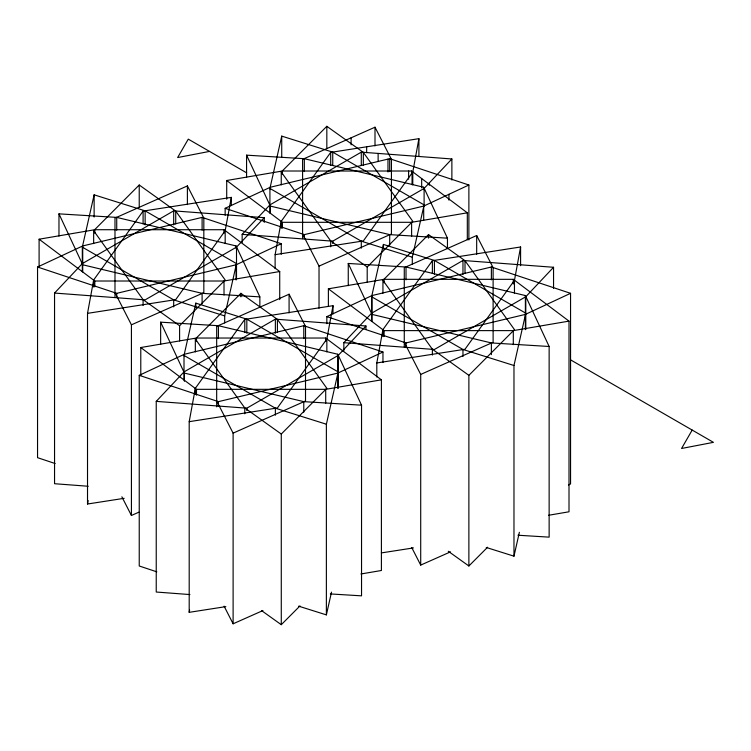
<?xml version="1.0" encoding="UTF-8"?>
<svg xmlns="http://www.w3.org/2000/svg" width="751" height="751" viewBox="0 0 751 751"><rect width="100%" height="100%" fill="white"/><g stroke="black" fill="none" stroke-linecap="round" stroke-linejoin="round"><path stroke-width="1.13" d="M124.178 498.317L87.52 504.015L87.52 313.355L93.65 280.01L143.094 211.097L231.308 197.382L231.308 205.567M87.52 504.015L88.149 500.57M225.854 606.63L189.196 612.328L189.196 421.668L195.335 388.323L244.779 319.4L332.993 305.685L332.993 313.88M225.178 243.587L225.178 230.726L231.308 197.382M189.196 612.328L189.618 610.028M275.119 268.689L275.119 254.655L281.25 221.31L330.693 152.387L418.908 138.672L418.908 156.217M326.854 351.9L326.854 339.03L332.993 305.685M376.805 377.002L376.805 362.958L382.935 329.614L432.379 260.7L520.593 246.985L520.593 265.694M412.778 184.887L412.778 172.017L418.908 138.672M514.463 293.19L514.463 280.33L520.593 246.985M82.319 271.796L82.319 247.126L94.128 194.828L145.14 210.862L236.509 263.61L224.69 315.908L224.69 322.93M184.004 380.109L184.004 355.439L195.814 303.141L246.826 319.166L338.185 371.923L326.375 424.221L326.375 614.881L298.654 606.17M269.919 213.087L269.919 188.426L281.728 136.119L332.74 152.153L424.108 204.901L412.299 257.199L412.299 264.221M371.604 321.4L371.604 296.729L383.414 244.432L434.425 260.466L525.794 313.214L513.975 365.512L513.975 556.172L486.254 547.46M326.375 614.881L331.51 592.135M513.975 556.172L519.373 532.299M692.187 430.07L681.561 448.478L713.45 442.348L570.741 359.954M225.178 230.726L175.725 299.64L87.52 313.355M412.778 172.017L363.334 240.94L275.119 254.655M326.854 339.03L277.41 407.953L189.196 421.668M514.463 280.33L465.01 349.243L376.805 362.958M88.233 486.254L54.551 483.719L54.551 293.059L82.319 263.61L173.688 210.862L264.268 217.677L264.268 222.352M242.151 242.545L242.151 234.35L269.919 204.901L361.287 152.153L451.877 158.968L451.877 180.024M54.551 293.059L145.14 299.874L236.509 247.126L264.268 217.677M189.919 594.567L156.236 592.032L156.236 401.372L184.004 371.923L275.364 319.166L365.953 325.99L365.953 329.501M242.151 234.35L332.74 241.174L424.108 188.426L451.877 158.968M343.836 350.848L343.836 342.663L371.604 313.214L462.963 260.466L553.553 267.281L553.553 288.337M156.236 401.372L246.826 408.187L338.185 355.439L365.953 325.99M343.836 342.663L434.425 349.478L525.794 296.729L553.553 267.281M93.65 243.587L93.65 230.726L139.226 185.009L175.725 211.097L225.178 280.01L179.592 325.727L179.592 340.926M281.25 184.887L281.25 172.017L326.826 126.309L363.334 152.387L412.778 221.31L367.201 267.018L367.201 282.226M195.335 351.9L195.335 339.03L240.911 293.322L277.41 319.4L326.854 388.323L281.278 434.031L281.278 624.691L261.62 610.647M382.935 293.19L382.935 280.33L428.511 234.612L465.01 260.7L514.463 329.614L468.877 375.331L468.877 565.991L448.291 551.272M281.278 624.691L299.996 605.916M468.877 565.991L487.606 547.216M55.142 463.527L37.55 457.678L37.55 267.018L82.723 245.943L202.103 217.396L281.268 243.718L281.268 254.242M225.15 215.33L225.15 208.318L270.322 187.243L389.703 158.696L468.877 185.009L468.877 239.982M37.55 267.018L116.724 293.341L236.096 264.784L281.268 243.718M225.15 208.318L304.324 234.631L423.695 206.084L468.877 185.009M156.828 571.84L139.235 565.991L139.235 375.331L184.408 354.256L303.779 325.709L382.954 352.022L382.954 362.555M326.835 323.643L326.835 316.631L372.008 295.556L491.379 267.009L570.553 293.322L570.553 483.982L568.46 484.958M382.954 352.022L337.781 373.097L218.41 401.644L139.235 375.331M570.553 293.322L525.381 314.397L406.009 342.944L326.835 316.631M138.879 512.173L131.425 515.486L131.425 324.826L203.831 292.665L203.831 218.072L187.393 185.91L114.987 218.072L114.987 297.349M319.025 308.229L319.025 266.126L391.431 233.965L391.431 159.362L375.002 127.201L302.587 159.362L302.587 238.64M262.925 610.554L233.11 623.799L233.11 433.139L305.516 400.978L305.516 326.375L289.079 294.223L216.673 326.375L216.673 406.826M450.525 551.854L420.71 565.09L420.71 374.43L493.116 342.268L493.116 267.675L476.678 235.514L404.273 267.675L404.273 346.953M209.538 151.411L177.64 157.55L188.276 139.142L246.657 172.843M226.708 199.222L226.708 180.503L282.404 171.012L411.614 171.012L467.319 212.815L467.319 239.719M39.099 267.281L39.099 239.212L94.804 229.722L224.014 229.722L279.719 271.524L279.719 299.602M226.708 180.503L282.404 222.305L411.614 222.305L467.319 212.815M39.099 239.212L94.804 281.015L224.014 281.015L279.719 271.524M328.384 306.361L328.384 288.816L384.09 279.325L513.299 279.325L569.005 321.128L569.005 511.788L548.54 515.28M140.784 375.594L140.784 347.525L196.49 338.034L325.699 338.034L381.405 379.837L381.405 570.497L360.94 573.98M328.384 288.816L384.09 330.618L513.299 330.618L569.005 321.128M140.784 347.525L196.49 389.328L325.699 389.328L381.405 379.837M381.386 552.905L413.463 547.92M246.572 177.377L246.572 155.157L304.324 158.696L423.695 187.243L447.455 238.17L447.455 248.694M58.972 236.086L58.972 213.857L116.724 217.396L236.096 245.943L259.855 296.88L259.855 307.403M246.572 155.157L270.322 206.084L389.703 234.631L447.455 238.17M348.257 285.69L348.257 263.46L406.009 267.009L525.381 295.556L549.141 346.483L549.141 537.143L517.955 535.228M58.972 213.857L82.723 264.784L202.103 293.341L259.855 296.88M160.648 344.39L160.648 322.17L218.41 325.709L337.781 354.256L361.541 405.183L361.541 595.843L330.346 593.938M348.257 263.46L372.008 314.397L491.379 342.944L549.141 346.483M160.648 322.17L184.408 373.097L303.779 401.644L361.541 405.183M269.919 188.426L361.287 241.174L412.299 257.199M371.604 296.729L462.963 349.478L513.975 365.512M82.319 247.126L173.688 299.874L224.69 315.908M184.004 355.439L275.364 408.187L326.375 424.221M281.25 172.017L330.693 240.94L367.201 267.018M382.935 280.33L432.379 349.243L468.877 375.331M93.65 230.726L143.094 299.64L179.592 325.727M195.335 339.03L244.779 407.953L281.278 434.031M404.273 342.268L420.71 374.43M302.587 233.965L319.025 266.126M411.698 547.46L420.71 565.09M216.673 400.978L233.11 433.139M114.987 292.665L131.425 324.826M224.098 606.16L233.11 623.799M121.878 496.815L131.425 515.486M525.794 296.729L525.794 329.586M525.381 295.556L525.381 329.595M513.299 279.325L513.299 284.009M513.299 330.618L513.299 344.653M491.379 267.009L491.379 279.87M491.379 342.944L491.379 354.641M476.678 235.514L476.678 254.232M465.01 260.7L465.01 273.561M462.963 260.466L462.963 274.5M462.963 349.478L462.963 356.5M448.948 194.302L448.948 200.151M434.425 260.466L434.425 274.5M432.379 260.7L432.379 273.561M432.379 349.243L432.379 355.092M429.272 182.944L429.272 185.281M428.511 234.612L428.511 238.123M424.108 188.426L424.108 205.971M423.695 187.243L423.695 189.581M423.695 206.084L423.695 220.118M421.668 178.56L421.668 187.91M412.064 173.012L412.064 184.708M411.614 171.012L411.614 174.523M411.614 222.305L411.614 236.349M408.61 171.012L408.61 179.207M406.009 267.009L406.009 279.87M406.009 342.944L406.009 347.619M389.703 158.696L389.703 171.557M389.703 234.631L389.703 245.155M387.976 159.109L387.976 171.97M384.09 279.325L384.09 282.836M384.09 330.618L384.09 336.467M383.414 244.432L383.414 249.107M382.935 329.614L382.935 336.636M378.128 153.42L378.128 161.606M375.002 127.201L375.002 145.919M372.008 295.556L372.008 313.101M372.008 314.397L372.008 321.409M366.657 146.792L366.657 152.641M363.334 152.387L363.334 165.258M361.287 152.153L361.287 165.023M361.287 241.174L361.287 248.187M351.102 137.818L351.102 144.83M338.185 355.439L338.185 388.295M337.781 354.256L337.781 388.305M332.74 152.153L332.74 165.023M332.74 241.174L332.74 243.512M330.693 152.387L330.693 165.258M330.693 240.94L330.693 246.788M326.826 126.309L326.826 148.529M325.699 338.034L325.699 341.545M325.699 389.328L325.699 403.362M304.324 158.696L304.324 171.557M304.324 234.631L304.324 238.142M303.779 325.709L303.779 338.579M303.779 401.644L303.779 412.177M289.079 294.223L289.079 312.932M282.404 171.012L282.404 174.523M282.404 222.305L282.404 228.154M281.728 136.119L281.728 157.175M281.25 221.31L281.25 228.323M277.41 319.4L277.41 332.271M275.364 319.166L275.364 333.209M275.364 408.187L275.364 415.209M270.322 187.243L270.322 189.581M270.322 206.084L270.322 213.096M246.826 319.166L246.826 333.209M246.826 408.187L246.826 410.525M244.779 319.4L244.779 332.271M244.779 407.953L244.779 413.801M240.911 293.322L240.911 296.833M236.509 247.126L236.509 278.818M236.096 245.943L236.096 248.29M236.096 264.784L236.096 279.992M224.014 229.722L224.014 233.232M224.014 281.015L224.014 295.049M218.41 325.709L218.41 338.579M218.41 401.644L218.41 406.329M202.103 217.396L202.103 230.266M202.103 293.341L202.103 303.864M196.49 338.034L196.49 341.545M196.49 389.328L196.49 395.176M195.814 303.141L195.814 307.816M195.335 388.323L195.335 394.172M187.393 185.91L187.393 204.619M184.408 354.256L184.408 356.594M184.408 373.097L184.408 381.283M175.725 211.097L175.725 223.958M173.688 210.862L173.688 224.896M173.688 299.874L173.688 306.896M145.14 210.862L145.14 224.896M143.094 211.097L143.094 223.958M143.094 299.64L143.094 305.488M139.226 185.009L139.226 207.238M116.724 217.396L116.724 230.266M116.724 293.341L116.724 296.842M94.804 229.722L94.804 233.232M94.804 281.015L94.804 286.863M94.128 194.828L94.128 217.048M93.65 280.01L93.65 287.032M82.723 245.943L82.723 263.488M82.723 264.784L82.723 271.806"/></g></svg>
